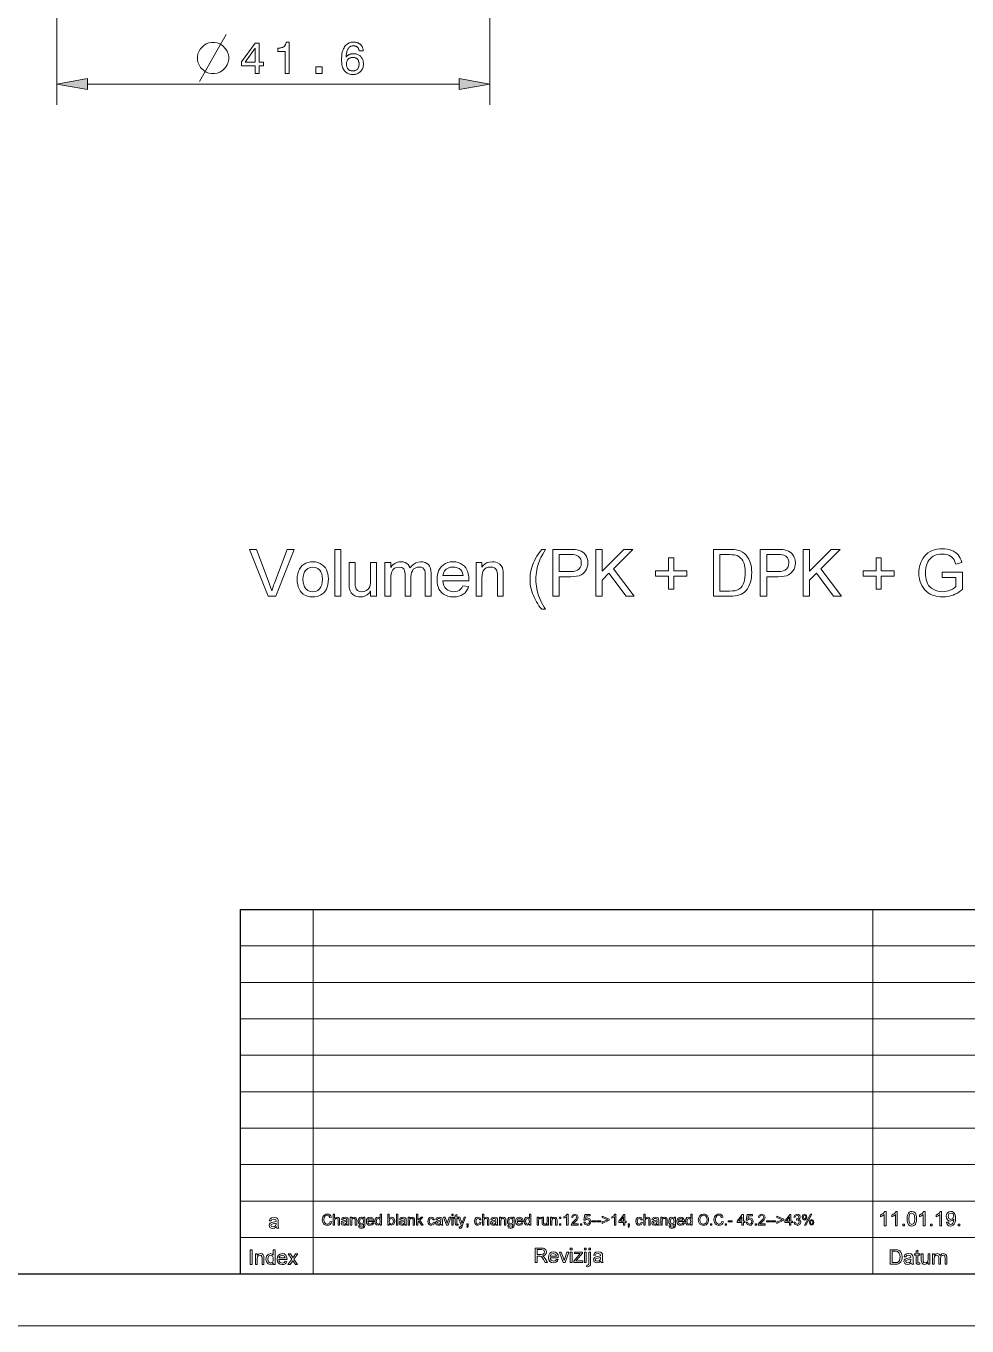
# Model space of a CAD drawing. Extents: x 0 to 297, y 0 to 547.
# Drawn here: x 121.8 to 212.3, y 0 to 124.9 of the extents above; entities that cross this region are included whole.
import ezdxf

# ---------------------------------------------------------------- set-up
doc = ezdxf.new("R2010")
doc.units = 0

msp = doc.modelspace()

# ---------------------------------------------------------------- linework, layer by layer
at = {"color": 7, "lineweight": 13}
for p, q in [((124.8, 149.66), (124.8, 117.29)), ((166.4, 149.66), (166.4, 117.29)), ((127.75, 119.29), (163.45, 119.29)), ((149.42, 40), (149.42, 5)), ((203.21, 40), (203.21, 5)), ((142.42, 36.5), (292, 36.5)), ((292, 33), (142.42, 33)), ((142.42, 29.5), (260.61, 29.5)), ((142.42, 26), (260.61, 26)), ((142.42, 22.5), (260.61, 22.5)), ((142.42, 19), (292, 19)), ((224.21, 15.5), (142.42, 15.5)), ((142.42, 12), (292, 12)), ((142.42, 8.5), (292, 8.5)), ((0, 0), (297, 0))]:
    msp.add_line(p, q, dxfattribs=at)
at = {"color": 7, "lineweight": 30}
for p, q in [((142.42, 40), (292, 40)), ((142.42, 40), (142.42, 5)), ((20, 5), (292, 5))]:
    msp.add_line(p, q, dxfattribs=at)
at = {"color": 7, "lineweight": 13}
msp.add_lwpolyline([(138.51, 119.54), (140.21, 122.54), (141.06, 124.04)], dxfattribs=at)
for points in [[(139.96, 123.29), (139.66, 123.29), (139.41, 123.24), (139.16, 123.14), (138.91, 122.99), (138.61, 122.69), (138.46, 122.44), (138.36, 122.19), (138.31, 121.94), (138.31, 121.64), (138.36, 121.39), (138.46, 121.14), (138.61, 120.89), (138.91, 120.59), (139.16, 120.44), (139.41, 120.34), (139.66, 120.29), (139.96, 120.29), (140.21, 120.34), (140.46, 120.44), (140.71, 120.59), (141.01, 120.89), (141.16, 121.14), (141.26, 121.39), (141.31, 121.64), (141.31, 121.94), (141.26, 122.19), (141.16, 122.44), (141.01, 122.69), (140.71, 122.99), (140.46, 123.14), (140.21, 123.24)], [(143.84, 120.29), (143.84, 121.04), (142.53, 121.04), (142.53, 121.42), (143.84, 123.23), (144.23, 123.23), (144.23, 121.38), (144.66, 121.38), (144.66, 121.04), (144.23, 121.04), (144.23, 120.29)], [(142.89, 121.38), (143.84, 121.38), (143.84, 122.73)], [(146.73, 120.29), (146.73, 122.43), (146.03, 122.43), (146.03, 122.73), (146.1, 122.74), (146.17, 122.74), (146.24, 122.75), (146.3, 122.76), (146.36, 122.77), (146.42, 122.79), (146.47, 122.81), (146.52, 122.83), (146.56, 122.85), (146.6, 122.88), (146.64, 122.91), (146.67, 122.94), (146.7, 122.97), (146.73, 123.01), (146.75, 123.05), (146.77, 123.1), (146.79, 123.15), (146.81, 123.2), (146.82, 123.26), (146.83, 123.31), (147.12, 123.31), (147.12, 120.29)], [(154.24, 122.48), (153.84, 122.48), (153.84, 122.53), (153.83, 122.57), (153.82, 122.61), (153.8, 122.65), (153.79, 122.69), (153.77, 122.72), (153.75, 122.76), (153.73, 122.79), (153.71, 122.81), (153.68, 122.84), (153.65, 122.86), (153.62, 122.88), (153.59, 122.9), (153.55, 122.92), (153.51, 122.93), (153.47, 122.94), (153.43, 122.95), (153.39, 122.96), (153.34, 122.96), (153.3, 122.96), (153.23, 122.96), (153.17, 122.95), (153.11, 122.94), (153.06, 122.92), (153.01, 122.9), (152.96, 122.87), (152.91, 122.83), (152.87, 122.79), (152.83, 122.75), (152.79, 122.69), (152.76, 122.64), (152.73, 122.57), (152.7, 122.51), (152.68, 122.43), (152.65, 122.35), (152.64, 122.27), (152.62, 122.18), (152.61, 122.08), (152.6, 121.98), (152.59, 121.88), (152.61, 121.91), (152.64, 121.94), (152.67, 121.97), (152.7, 121.99), (152.73, 122.02), (152.76, 122.04), (152.79, 122.06), (152.83, 122.09), (152.86, 122.1), (152.9, 122.12), (152.93, 122.14), (152.97, 122.15), (153.01, 122.17), (153.05, 122.18), (153.09, 122.19), (153.13, 122.19), (153.17, 122.2), (153.22, 122.2), (153.26, 122.21), (153.31, 122.21), (153.39, 122.2), (153.47, 122.2), (153.55, 122.18), (153.62, 122.16), (153.69, 122.14), (153.76, 122.11), (153.82, 122.07), (153.88, 122.03), (153.94, 121.99), (154, 121.93), (154.05, 121.88), (154.09, 121.82), (154.13, 121.75), (154.17, 121.69), (154.2, 121.62), (154.22, 121.54), (154.24, 121.47), (154.25, 121.39), (154.26, 121.3), (154.26, 121.21), (154.26, 121.13), (154.25, 121.04), (154.24, 120.96), (154.22, 120.88), (154.19, 120.81), (154.16, 120.74), (154.12, 120.67), (154.08, 120.61), (154.03, 120.55), (153.98, 120.49), (153.92, 120.43), (153.86, 120.39), (153.8, 120.35), (153.73, 120.31), (153.66, 120.28), (153.58, 120.25), (153.5, 120.23), (153.42, 120.22), (153.33, 120.21), (153.24, 120.21), (153.14, 120.21), (153.04, 120.22), (152.95, 120.24), (152.86, 120.27), (152.78, 120.3), (152.7, 120.34), (152.63, 120.39), (152.56, 120.44), (152.5, 120.5), (152.44, 120.57), (152.38, 120.65), (152.34, 120.73), (152.29, 120.82), (152.26, 120.92), (152.23, 121.02), (152.2, 121.13), (152.18, 121.24), (152.17, 121.36), (152.16, 121.49), (152.16, 121.62), (152.16, 121.78), (152.17, 121.93), (152.18, 122.08), (152.2, 122.21), (152.23, 122.34), (152.26, 122.46), (152.3, 122.57), (152.35, 122.68), (152.4, 122.78), (152.45, 122.87), (152.52, 122.96), (152.58, 123.03), (152.66, 123.1), (152.73, 123.15), (152.81, 123.2), (152.9, 123.24), (152.99, 123.27), (153.09, 123.3), (153.19, 123.31), (153.29, 123.31), (153.37, 123.31), (153.45, 123.3), (153.53, 123.29), (153.6, 123.28), (153.67, 123.26), (153.74, 123.24), (153.8, 123.21), (153.86, 123.17), (153.92, 123.14), (153.97, 123.1), (154.01, 123.05), (154.06, 123), (154.09, 122.95), (154.13, 122.89), (154.16, 122.83), (154.18, 122.77), (154.2, 122.7), (154.22, 122.63), (154.23, 122.56)], [(153.85, 121.21), (153.84, 121.27), (153.84, 121.32), (153.83, 121.37), (153.82, 121.43), (153.8, 121.47), (153.79, 121.52), (153.77, 121.56), (153.74, 121.6), (153.71, 121.64), (153.68, 121.68), (153.65, 121.71), (153.61, 121.74), (153.58, 121.77), (153.54, 121.79), (153.5, 121.81), (153.45, 121.82), (153.41, 121.84), (153.36, 121.85), (153.31, 121.85), (153.26, 121.85), (153.2, 121.85), (153.14, 121.85), (153.09, 121.84), (153.04, 121.83), (152.99, 121.81), (152.95, 121.79), (152.91, 121.77), (152.87, 121.74), (152.83, 121.71), (152.79, 121.68), (152.76, 121.64), (152.73, 121.61), (152.71, 121.56), (152.69, 121.52), (152.67, 121.47), (152.65, 121.43), (152.64, 121.37), (152.63, 121.32), (152.63, 121.26), (152.63, 121.21), (152.63, 121.15), (152.63, 121.09), (152.64, 121.04), (152.65, 120.98), (152.67, 120.94), (152.69, 120.89), (152.71, 120.84), (152.73, 120.8), (152.76, 120.76), (152.79, 120.73), (152.83, 120.69), (152.86, 120.66), (152.9, 120.64), (152.94, 120.61), (152.99, 120.59), (153.03, 120.58), (153.08, 120.57), (153.13, 120.56), (153.18, 120.55), (153.24, 120.55), (153.29, 120.55), (153.34, 120.56), (153.39, 120.57), (153.44, 120.58), (153.48, 120.6), (153.53, 120.62), (153.57, 120.64), (153.61, 120.67), (153.64, 120.7), (153.68, 120.73), (153.71, 120.77), (153.74, 120.81), (153.76, 120.85), (153.78, 120.9), (153.8, 120.94), (153.82, 120.99), (153.83, 121.04), (153.84, 121.1), (153.84, 121.15)], [(149.7, 120.29), (149.7, 120.94), (150.3, 120.94), (150.3, 120.29)], [(127.75, 119.82), (124.8, 119.29), (127.75, 118.77)], [(163.45, 118.77), (166.4, 119.29), (163.45, 119.82)], [(145.12, 70.09), (143.32, 74.59), (143.99, 74.59), (145.21, 71.35), (145.28, 71.16), (145.34, 70.97), (145.4, 70.8), (145.46, 70.62), (145.51, 70.8), (145.57, 70.99), (145.63, 71.17), (145.7, 71.35), (146.92, 74.59), (147.59, 74.59), (145.85, 70.09)], [(151.52, 70.09), (151.52, 74.59), (152.08, 74.59), (152.08, 70.09)], [(171.39, 68.84), (171.26, 69.01), (171.13, 69.18), (171.01, 69.36), (170.9, 69.55), (170.79, 69.74), (170.69, 69.95), (170.59, 70.16), (170.51, 70.37), (170.43, 70.59), (170.37, 70.81), (170.33, 71.04), (170.29, 71.26), (170.27, 71.49), (170.27, 71.72), (170.27, 71.95), (170.29, 72.19), (170.33, 72.42), (170.37, 72.64), (170.44, 72.86), (170.51, 73.08), (170.6, 73.3), (170.7, 73.51), (170.81, 73.73), (170.94, 73.95), (171.08, 74.16), (171.23, 74.38), (171.39, 74.59), (171.77, 74.59), (171.62, 74.36), (171.5, 74.15), (171.4, 73.97), (171.32, 73.82), (171.26, 73.7), (171.17, 73.49), (171.09, 73.28), (171.02, 73.06), (170.96, 72.84), (170.91, 72.62), (170.88, 72.39), (170.85, 72.17), (170.83, 71.94), (170.83, 71.72), (170.83, 71.49), (170.85, 71.27), (170.88, 71.05), (170.92, 70.83), (170.97, 70.61), (171.03, 70.39), (171.1, 70.17), (171.18, 69.95), (171.28, 69.72), (171.38, 69.5), (171.5, 69.28), (171.63, 69.06), (171.77, 68.84)], [(172.45, 70.09), (172.45, 74.59), (174.12, 74.59), (174.39, 74.59), (174.62, 74.57), (174.79, 74.55), (175, 74.5), (175.18, 74.43), (175.34, 74.34), (175.48, 74.23), (175.59, 74.08), (175.69, 73.91), (175.77, 73.73), (175.81, 73.52), (175.83, 73.31), (175.81, 73.09), (175.77, 72.89), (175.7, 72.7), (175.6, 72.52), (175.47, 72.36), (175.34, 72.24), (175.17, 72.14), (174.98, 72.06), (174.75, 72.01), (174.49, 71.98), (174.2, 71.97), (173.08, 71.97), (173.08, 70.09)], [(173.08, 72.47), (174.19, 72.47), (174.44, 72.48), (174.66, 72.52), (174.84, 72.59), (174.97, 72.68), (175.1, 72.85), (175.18, 73.05), (175.2, 73.29), (175.19, 73.47), (175.14, 73.64), (175.07, 73.78), (174.91, 73.95), (174.71, 74.05), (174.59, 74.07), (174.41, 74.09), (174.18, 74.09), (173.08, 74.09)], [(176.58, 70.09), (176.58, 74.59), (177.2, 74.59), (177.2, 72.51), (179.29, 74.59), (180.14, 74.59), (178.29, 72.74), (180.27, 70.09), (179.5, 70.09), (177.85, 72.3), (177.2, 71.65), (177.2, 70.09)], [(183.58, 70.78), (183.58, 72.03), (182.33, 72.03), (182.33, 72.53), (183.58, 72.53), (183.58, 73.78), (184.08, 73.78), (184.08, 72.53), (185.33, 72.53), (185.33, 72.03), (184.08, 72.03), (184.08, 70.78)], [(187.89, 70.09), (187.89, 74.59), (189.43, 74.59), (189.67, 74.59), (189.89, 74.57), (190.07, 74.55), (190.22, 74.53), (190.46, 74.45), (190.68, 74.34), (190.87, 74.2), (191.04, 74.04), (191.18, 73.86), (191.3, 73.66), (191.4, 73.43), (191.47, 73.24), (191.52, 73.04), (191.55, 72.83), (191.57, 72.6), (191.58, 72.37), (191.57, 72.12), (191.55, 71.88), (191.51, 71.66), (191.46, 71.46), (191.37, 71.21), (191.27, 70.99), (191.16, 70.8), (191.03, 70.64), (190.89, 70.5), (190.75, 70.39), (190.59, 70.3), (190.41, 70.23), (190.22, 70.17), (190, 70.12), (189.76, 70.1), (189.5, 70.09)], [(188.52, 70.59), (189.45, 70.59), (189.72, 70.6), (189.94, 70.63), (190.13, 70.68), (190.35, 70.78), (190.52, 70.91), (190.65, 71.07), (190.75, 71.27), (190.84, 71.49), (190.89, 71.68), (190.92, 71.89), (190.95, 72.13), (190.95, 72.37), (190.94, 72.65), (190.92, 72.9), (190.87, 73.12), (190.81, 73.31), (190.73, 73.48), (190.61, 73.66), (190.48, 73.8), (190.34, 73.92), (190.18, 74), (190.05, 74.04), (189.88, 74.07), (189.67, 74.08), (189.43, 74.09), (188.52, 74.09)], [(192.39, 70.09), (192.39, 74.59), (194.06, 74.59), (194.33, 74.59), (194.55, 74.57), (194.73, 74.55), (194.94, 74.5), (195.12, 74.43), (195.28, 74.34), (195.41, 74.23), (195.53, 74.08), (195.63, 73.91), (195.71, 73.73), (195.75, 73.52), (195.77, 73.31), (195.75, 73.09), (195.71, 72.89), (195.64, 72.7), (195.54, 72.52), (195.41, 72.36), (195.28, 72.24), (195.11, 72.14), (194.92, 72.06), (194.69, 72.01), (194.43, 71.98), (194.13, 71.97), (193.02, 71.97), (193.02, 70.09)], [(193.02, 72.47), (194.13, 72.47), (194.38, 72.48), (194.6, 72.52), (194.77, 72.59), (194.91, 72.68), (195.04, 72.85), (195.11, 73.05), (195.14, 73.29), (195.13, 73.47), (195.08, 73.64), (195, 73.78), (194.85, 73.95), (194.65, 74.05), (194.52, 74.07), (194.35, 74.09), (194.12, 74.09), (193.02, 74.09)], [(196.52, 70.09), (196.52, 74.59), (197.14, 74.59), (197.14, 72.51), (199.22, 74.59), (200.08, 74.59), (198.22, 72.74), (200.2, 70.09), (199.44, 70.09), (197.79, 72.3), (197.14, 71.65), (197.14, 70.09)], [(203.52, 70.78), (203.52, 72.03), (202.27, 72.03), (202.27, 72.53), (203.52, 72.53), (203.52, 73.78), (204.02, 73.78), (204.02, 72.53), (205.27, 72.53), (205.27, 72.03), (204.02, 72.03), (204.02, 70.78)], [(209.89, 71.9), (209.89, 72.4), (211.83, 72.4), (211.83, 70.73), (211.65, 70.6), (211.47, 70.48), (211.29, 70.37), (211.1, 70.28), (210.92, 70.2), (210.68, 70.13), (210.44, 70.07), (210.2, 70.04), (209.95, 70.03), (209.69, 70.04), (209.44, 70.07), (209.2, 70.13), (208.96, 70.21), (208.74, 70.31), (208.53, 70.43), (208.35, 70.58), (208.18, 70.74), (208.04, 70.92), (207.92, 71.13), (207.82, 71.34), (207.74, 71.57), (207.69, 71.81), (207.65, 72.06), (207.64, 72.32), (207.65, 72.53), (207.67, 72.75), (207.71, 72.95), (207.76, 73.15), (207.83, 73.35), (207.92, 73.54), (208.04, 73.75), (208.18, 73.94), (208.33, 74.11), (208.51, 74.26), (208.71, 74.38), (208.92, 74.48), (209.15, 74.55), (209.39, 74.61), (209.64, 74.64), (209.91, 74.65), (210.14, 74.64), (210.37, 74.61), (210.59, 74.57), (210.79, 74.5), (210.98, 74.41), (211.15, 74.31), (211.29, 74.19), (211.41, 74.06), (211.52, 73.91), (211.61, 73.74), (211.69, 73.55), (211.76, 73.34), (211.18, 73.19), (211.11, 73.4), (211.03, 73.58), (210.93, 73.73), (210.82, 73.85), (210.68, 73.95), (210.51, 74.04), (210.32, 74.1), (210.11, 74.14), (209.89, 74.15), (209.64, 74.14), (209.4, 74.1), (209.19, 74.03), (209.01, 73.94), (208.85, 73.83), (208.72, 73.7), (208.61, 73.56), (208.51, 73.41), (208.44, 73.25), (208.36, 73.04), (208.31, 72.82), (208.28, 72.58), (208.27, 72.34), (208.27, 72.11), (208.3, 71.89), (208.34, 71.69), (208.4, 71.5), (208.47, 71.33), (208.58, 71.14), (208.72, 70.98), (208.88, 70.84), (209.07, 70.73), (209.27, 70.64), (209.47, 70.58), (209.68, 70.54), (209.9, 70.53), (210.09, 70.54), (210.28, 70.57), (210.47, 70.62), (210.65, 70.69), (210.87, 70.79), (211.06, 70.9), (211.2, 71.02), (211.2, 71.9)], [(147.89, 71.72), (147.9, 72), (147.95, 72.26), (148.01, 72.5), (148.11, 72.7), (148.23, 72.89), (148.38, 73.04), (148.56, 73.17), (148.74, 73.27), (148.95, 73.35), (149.16, 73.39), (149.39, 73.4), (149.65, 73.39), (149.88, 73.33), (150.1, 73.25), (150.29, 73.12), (150.47, 72.97), (150.6, 72.81), (150.7, 72.64), (150.79, 72.45), (150.84, 72.24), (150.88, 72.01), (150.89, 71.76), (150.88, 71.47), (150.84, 71.2), (150.79, 70.98), (150.71, 70.78), (150.6, 70.61), (150.48, 70.46), (150.33, 70.33), (150.17, 70.23), (149.98, 70.14), (149.8, 70.08), (149.6, 70.04), (149.39, 70.03), (149.13, 70.05), (148.9, 70.1), (148.68, 70.18), (148.48, 70.31), (148.31, 70.46), (148.18, 70.62), (148.07, 70.8), (147.99, 70.99), (147.94, 71.21), (147.9, 71.45)], [(148.45, 71.72), (148.47, 71.44), (148.52, 71.2), (148.6, 70.99), (148.72, 70.82), (148.91, 70.66), (149.14, 70.56), (149.39, 70.53), (149.65, 70.56), (149.87, 70.66), (150.06, 70.83), (150.18, 70.99), (150.26, 71.2), (150.31, 71.45), (150.33, 71.73), (150.31, 72), (150.26, 72.24), (150.18, 72.44), (150.06, 72.61), (149.87, 72.77), (149.64, 72.87), (149.39, 72.9), (149.14, 72.87), (148.91, 72.77), (148.72, 72.61), (148.6, 72.44), (148.52, 72.24), (148.47, 72)], [(154.95, 70.09), (154.95, 70.6), (154.8, 70.4), (154.62, 70.24), (154.42, 70.12), (154.2, 70.05), (153.96, 70.03), (153.78, 70.04), (153.61, 70.08), (153.44, 70.14), (153.23, 70.26), (153.09, 70.41), (152.99, 70.6), (152.92, 70.82), (152.9, 70.95), (152.89, 71.12), (152.89, 71.33), (152.89, 73.34), (153.45, 73.34), (153.45, 71.56), (153.46, 71.31), (153.47, 71.12), (153.49, 70.99), (153.57, 70.8), (153.7, 70.65), (153.89, 70.56), (154.11, 70.53), (154.34, 70.56), (154.56, 70.65), (154.75, 70.8), (154.86, 71), (154.91, 71.16), (154.94, 71.37), (154.95, 71.62), (154.95, 73.34), (155.52, 73.34), (155.52, 70.09)], [(156.33, 70.09), (156.33, 73.34), (156.89, 73.34), (156.89, 72.85), (157, 73.01), (157.13, 73.14), (157.29, 73.25), (157.46, 73.34), (157.65, 73.39), (157.85, 73.4), (158.07, 73.39), (158.26, 73.33), (158.42, 73.25), (158.56, 73.13), (158.66, 72.98), (158.74, 72.81), (158.91, 73.03), (159.09, 73.19), (159.29, 73.31), (159.51, 73.38), (159.75, 73.4), (159.98, 73.39), (160.18, 73.34), (160.36, 73.25), (160.5, 73.14), (160.62, 72.98), (160.7, 72.8), (160.75, 72.57), (160.77, 72.31), (160.77, 70.09), (160.2, 70.09), (160.2, 72.11), (160.19, 72.39), (160.15, 72.58), (160.07, 72.71), (159.96, 72.82), (159.8, 72.88), (159.62, 72.9), (159.41, 72.88), (159.22, 72.8), (159.05, 72.68), (158.96, 72.55), (158.88, 72.39), (158.84, 72.19), (158.83, 71.96), (158.83, 70.09), (158.27, 70.09), (158.27, 72.18), (158.25, 72.4), (158.21, 72.58), (158.13, 72.72), (157.95, 72.86), (157.69, 72.9), (157.47, 72.87), (157.26, 72.78), (157.09, 72.63), (156.98, 72.43), (156.93, 72.25), (156.9, 72.03), (156.89, 71.76), (156.89, 70.09)], [(163.82, 71.09), (164.37, 71.03), (164.29, 70.8), (164.18, 70.61), (164.03, 70.43), (163.86, 70.29), (163.66, 70.18), (163.44, 70.09), (163.19, 70.04), (162.91, 70.03), (162.63, 70.05), (162.38, 70.1), (162.15, 70.19), (161.94, 70.31), (161.76, 70.46), (161.62, 70.62), (161.52, 70.79), (161.43, 70.99), (161.38, 71.2), (161.34, 71.44), (161.33, 71.69), (161.34, 71.95), (161.38, 72.19), (161.44, 72.41), (161.52, 72.61), (161.63, 72.79), (161.76, 72.95), (161.94, 73.12), (162.15, 73.24), (162.37, 73.33), (162.61, 73.39), (162.88, 73.4), (163.14, 73.39), (163.37, 73.33), (163.59, 73.25), (163.79, 73.12), (163.97, 72.97), (164.1, 72.81), (164.2, 72.63), (164.28, 72.44), (164.34, 72.22), (164.38, 71.99), (164.39, 71.74), (164.39, 71.59), (161.89, 71.59), (161.92, 71.35), (161.99, 71.14), (162.08, 70.95), (162.21, 70.8), (162.36, 70.68), (162.53, 70.6), (162.72, 70.55), (162.92, 70.53), (163.12, 70.54), (163.3, 70.59), (163.46, 70.66), (163.6, 70.77), (163.72, 70.91)], [(161.89, 72.09), (163.83, 72.09), (163.79, 72.31), (163.71, 72.49), (163.61, 72.63), (163.45, 72.75), (163.28, 72.83), (163.09, 72.89), (162.88, 72.9), (162.62, 72.88), (162.39, 72.8), (162.2, 72.68), (162.04, 72.52), (161.94, 72.32)], [(165.08, 70.09), (165.08, 73.34), (165.64, 73.34), (165.64, 72.88), (165.79, 73.07), (165.97, 73.21), (166.16, 73.32), (166.39, 73.38), (166.63, 73.4), (166.82, 73.39), (166.99, 73.36), (167.15, 73.3), (167.36, 73.18), (167.51, 73.02), (167.61, 72.84), (167.67, 72.62), (167.69, 72.49), (167.7, 72.31), (167.7, 72.08), (167.7, 70.09), (167.14, 70.09), (167.14, 72.04), (167.13, 72.25), (167.11, 72.41), (167.08, 72.54), (166.99, 72.69), (166.86, 72.81), (166.68, 72.88), (166.48, 72.9), (166.26, 72.88), (166.07, 72.81), (165.89, 72.68), (165.78, 72.55), (165.7, 72.36), (165.66, 72.13), (165.64, 71.84), (165.64, 70.09)], [(145.89, 9.53), (145.71, 9.41), (145.53, 9.37), (145.39, 9.39), (145.28, 9.45), (145.19, 9.66), (145.23, 9.8), (145.31, 9.89), (145.43, 9.95), (145.58, 9.98), (145.75, 10), (145.87, 10.03), (145.87, 10.08), (145.83, 10.21), (145.64, 10.27), (145.47, 10.23), (145.39, 10.09), (145.21, 10.11), (145.29, 10.29), (145.44, 10.39), (145.67, 10.42), (145.89, 10.39), (146.01, 10.32), (146.06, 10.2), (146.07, 10.04), (146.07, 9.83), (146.07, 9.64), (146.08, 9.53), (146.13, 9.39), (145.95, 9.39)], [(151.07, 10.05), (151.22, 10.02), (151.16, 9.87), (151.06, 9.76), (150.94, 9.69), (150.79, 9.67), (150.64, 9.69), (150.52, 9.74), (150.43, 9.82), (150.37, 9.94), (150.33, 10.07), (150.31, 10.22), (150.33, 10.37), (150.37, 10.5), (150.45, 10.61), (150.54, 10.69), (150.66, 10.73), (150.79, 10.75), (150.93, 10.73), (151.04, 10.67), (151.13, 10.57), (151.19, 10.45), (151.04, 10.41), (150.94, 10.58), (150.78, 10.63), (150.59, 10.57), (150.49, 10.42), (150.46, 10.22), (150.49, 9.98), (150.61, 9.83), (150.78, 9.79), (150.97, 9.85)], [(151.36, 9.68), (151.36, 10.73), (151.49, 10.73), (151.49, 10.35), (151.72, 10.46), (151.86, 10.42), (151.95, 10.33), (151.97, 10.16), (151.97, 9.68), (151.84, 9.68), (151.84, 10.16), (151.8, 10.3), (151.69, 10.34), (151.58, 10.31), (151.51, 10.23), (151.49, 10.09), (151.49, 9.68)], [(152.66, 9.79), (152.52, 9.7), (152.38, 9.67), (152.2, 9.73), (152.13, 9.89), (152.16, 9.99), (152.22, 10.06), (152.31, 10.1), (152.42, 10.12), (152.64, 10.16), (152.65, 10.2), (152.61, 10.3), (152.47, 10.34), (152.34, 10.31), (152.28, 10.21), (152.15, 10.22), (152.21, 10.35), (152.32, 10.43), (152.49, 10.46), (152.65, 10.43), (152.74, 10.38), (152.78, 10.29), (152.79, 10.17), (152.79, 10.01), (152.8, 9.79), (152.83, 9.68), (152.7, 9.68)], [(152.65, 10.05), (152.44, 10.01), (152.33, 9.98), (152.28, 9.95), (152.27, 9.89), (152.3, 9.82), (152.41, 9.79), (152.54, 9.82), (152.62, 9.9), (152.64, 10.01)], [(153, 9.68), (153, 10.44), (153.13, 10.44), (153.13, 10.33), (153.22, 10.43), (153.36, 10.46), (153.48, 10.43), (153.56, 10.37), (153.6, 10.27), (153.61, 10.15), (153.61, 9.68), (153.48, 9.68), (153.48, 10.14), (153.46, 10.26), (153.41, 10.32), (153.32, 10.34), (153.18, 10.29), (153.13, 10.09), (153.13, 9.68)], [(153.77, 9.63), (153.9, 9.61), (153.94, 9.53), (154.07, 9.49), (154.2, 9.53), (154.27, 9.63), (154.28, 9.79), (154.07, 9.68), (153.94, 9.71), (153.84, 9.8), (153.77, 9.92), (153.75, 10.07), (153.79, 10.27), (153.9, 10.41), (154.07, 10.46), (154.28, 10.34), (154.28, 10.44), (154.41, 10.44), (154.41, 9.79), (154.4, 9.64), (154.37, 9.54), (154.26, 9.42), (154.07, 9.38), (153.85, 9.44)], [(153.88, 10.07), (153.94, 9.87), (154.08, 9.8), (154.22, 9.87), (154.28, 10.07), (154.22, 10.27), (154.08, 10.34), (153.94, 10.27)], [(155.12, 9.92), (155.25, 9.9), (155.13, 9.73), (154.91, 9.67), (154.76, 9.69), (154.64, 9.77), (154.57, 9.89), (154.54, 10.06), (154.57, 10.23), (154.64, 10.35), (154.76, 10.43), (154.9, 10.46), (155.04, 10.43), (155.16, 10.35), (155.23, 10.23), (155.26, 10.07), (155.25, 10.03), (154.67, 10.03), (154.75, 9.85), (154.91, 9.79), (155.04, 9.82)], [(154.67, 10.15), (155.12, 10.15), (155.07, 10.28), (154.9, 10.34), (154.74, 10.29)], [(155.88, 9.68), (155.88, 9.79), (155.68, 9.67), (155.51, 9.72), (155.4, 9.86), (155.36, 10.06), (155.4, 10.27), (155.51, 10.41), (155.68, 10.46), (155.8, 10.42), (155.88, 10.34), (155.88, 10.73), (156.01, 10.73), (156.01, 9.68)], [(155.49, 10.06), (155.55, 9.85), (155.69, 9.79), (155.83, 9.85), (155.88, 10.05), (155.82, 10.27), (155.68, 10.34), (155.54, 10.27)], [(156.74, 9.68), (156.61, 9.68), (156.61, 10.73), (156.74, 10.73), (156.74, 10.34), (156.95, 10.46), (157.08, 10.43), (157.18, 10.35), (157.25, 10.23), (157.27, 10.07), (157.24, 9.9), (157.17, 9.77), (156.95, 9.67), (156.74, 9.79)], [(156.74, 10.07), (156.78, 9.88), (156.94, 9.79), (157.08, 9.86), (157.14, 10.06), (157.08, 10.27), (156.94, 10.34), (156.8, 10.27)], [(157.43, 9.68), (157.43, 10.73), (157.56, 10.73), (157.56, 9.68)], [(158.23, 9.79), (158.09, 9.7), (157.96, 9.67), (157.77, 9.73), (157.71, 9.89), (157.73, 9.99), (157.79, 10.06), (157.88, 10.1), (157.99, 10.12), (158.22, 10.16), (158.22, 10.2), (158.18, 10.3), (158.04, 10.34), (157.91, 10.31), (157.85, 10.21), (157.72, 10.22), (157.78, 10.35), (157.89, 10.43), (158.07, 10.46), (158.22, 10.43), (158.31, 10.38), (158.36, 10.29), (158.36, 10.17), (158.36, 10.01), (158.37, 9.79), (158.41, 9.68), (158.27, 9.68)], [(158.22, 10.05), (158.01, 10.01), (157.9, 9.98), (157.85, 9.95), (157.84, 9.89), (157.87, 9.82), (157.98, 9.79), (158.11, 9.82), (158.2, 9.9), (158.22, 10.01)], [(158.57, 9.68), (158.57, 10.44), (158.7, 10.44), (158.7, 10.33), (158.8, 10.43), (158.93, 10.46), (159.05, 10.43), (159.13, 10.37), (159.17, 10.27), (159.18, 10.15), (159.18, 9.68), (159.05, 9.68), (159.05, 10.14), (159.03, 10.26), (158.98, 10.32), (158.89, 10.34), (158.76, 10.29), (158.7, 10.09), (158.7, 9.68)], [(159.37, 9.68), (159.37, 10.73), (159.5, 10.73), (159.5, 10.15), (159.8, 10.44), (159.98, 10.44), (159.69, 10.16), (160, 9.68), (159.84, 9.68), (159.59, 10.07), (159.5, 9.98), (159.5, 9.68)], [(160.99, 9.96), (161.12, 9.95), (161.01, 9.74), (160.8, 9.67), (160.66, 9.69), (160.56, 9.77), (160.49, 9.89), (160.46, 10.06), (160.5, 10.27), (160.62, 10.41), (160.8, 10.46), (161, 10.39), (161.1, 10.21), (160.97, 10.19), (160.91, 10.3), (160.8, 10.34), (160.65, 10.27), (160.59, 10.06), (160.65, 9.85), (160.8, 9.79), (160.92, 9.83)], [(161.72, 9.79), (161.58, 9.7), (161.44, 9.67), (161.26, 9.73), (161.19, 9.89), (161.22, 9.99), (161.28, 10.06), (161.37, 10.1), (161.48, 10.12), (161.7, 10.16), (161.7, 10.2), (161.67, 10.3), (161.53, 10.34), (161.4, 10.31), (161.34, 10.21), (161.21, 10.22), (161.26, 10.35), (161.38, 10.43), (161.55, 10.46), (161.71, 10.43), (161.8, 10.38), (161.84, 10.29), (161.85, 10.17), (161.85, 10.01), (161.86, 9.79), (161.89, 9.68), (161.76, 9.68)], [(161.7, 10.05), (161.5, 10.01), (161.39, 9.98), (161.34, 9.95), (161.32, 9.89), (161.36, 9.82), (161.47, 9.79), (161.6, 9.82), (161.68, 9.9), (161.7, 10.01)], [(162.24, 9.68), (161.96, 10.44), (162.1, 10.44), (162.26, 9.99), (162.31, 9.83), (162.35, 9.98), (162.51, 10.44), (162.65, 10.44), (162.39, 9.68)], [(162.75, 10.6), (162.75, 10.73), (162.88, 10.73), (162.88, 10.6)], [(162.75, 9.68), (162.75, 10.44), (162.88, 10.44), (162.88, 9.68)], [(163.35, 9.79), (163.36, 9.68), (163.27, 9.67), (163.16, 9.69), (163.1, 9.75), (163.09, 9.9), (163.09, 10.33), (162.98, 10.33), (162.98, 10.44), (163.09, 10.44), (163.09, 10.63), (163.22, 10.71), (163.22, 10.44), (163.35, 10.44), (163.35, 10.33), (163.22, 10.33), (163.22, 9.89), (163.22, 9.82), (163.25, 9.79), (163.29, 9.79)], [(163.47, 9.39), (163.45, 9.51), (163.52, 9.49), (163.57, 9.51), (163.61, 9.55), (163.65, 9.65), (163.66, 9.68), (163.38, 10.44), (163.52, 10.44), (163.67, 10.02), (163.72, 9.85), (163.77, 10.01), (163.93, 10.44), (164.07, 10.44), (163.79, 9.67), (163.72, 9.5), (163.65, 9.41), (163.55, 9.38)], [(165.46, 9.96), (165.59, 9.95), (165.48, 9.74), (165.27, 9.67), (165.13, 9.69), (165.03, 9.77), (164.96, 9.89), (164.93, 10.06), (164.97, 10.27), (165.09, 10.41), (165.27, 10.46), (165.47, 10.39), (165.57, 10.21), (165.44, 10.19), (165.38, 10.3), (165.27, 10.34), (165.12, 10.27), (165.06, 10.06), (165.12, 9.85), (165.27, 9.79), (165.39, 9.83)], [(165.7, 9.68), (165.7, 10.73), (165.84, 10.73), (165.84, 10.35), (166.06, 10.46), (166.2, 10.42), (166.29, 10.33), (166.32, 10.16), (166.32, 9.68), (166.19, 9.68), (166.19, 10.16), (166.15, 10.3), (166.03, 10.34), (165.93, 10.31), (165.86, 10.23), (165.84, 10.09), (165.84, 9.68)], [(167, 9.79), (166.86, 9.7), (166.73, 9.67), (166.54, 9.73), (166.48, 9.89), (166.5, 9.99), (166.57, 10.06), (166.66, 10.1), (166.77, 10.12), (166.99, 10.16), (166.99, 10.2), (166.95, 10.3), (166.81, 10.34), (166.68, 10.31), (166.62, 10.21), (166.49, 10.22), (166.55, 10.35), (166.66, 10.43), (166.84, 10.46), (167, 10.43), (167.09, 10.38), (167.13, 10.29), (167.13, 10.17), (167.13, 10.01), (167.14, 9.79), (167.18, 9.68), (167.05, 9.68)], [(166.99, 10.05), (166.78, 10.01), (166.68, 9.98), (166.63, 9.95), (166.61, 9.89), (166.65, 9.82), (166.76, 9.79), (166.89, 9.82), (166.97, 9.9), (166.99, 10.01)], [(167.34, 9.68), (167.34, 10.44), (167.47, 10.44), (167.47, 10.33), (167.57, 10.43), (167.7, 10.46), (167.82, 10.43), (167.91, 10.37), (167.94, 10.27), (167.95, 10.15), (167.95, 9.68), (167.82, 9.68), (167.82, 10.14), (167.8, 10.26), (167.75, 10.32), (167.67, 10.34), (167.53, 10.29), (167.47, 10.09), (167.47, 9.68)], [(168.11, 9.63), (168.24, 9.61), (168.28, 9.53), (168.41, 9.49), (168.55, 9.53), (168.61, 9.63), (168.62, 9.79), (168.42, 9.68), (168.28, 9.71), (168.18, 9.8), (168.12, 9.92), (168.1, 10.07), (168.13, 10.27), (168.24, 10.41), (168.41, 10.46), (168.62, 10.34), (168.62, 10.44), (168.75, 10.44), (168.75, 9.79), (168.74, 9.64), (168.72, 9.54), (168.6, 9.42), (168.41, 9.38), (168.19, 9.44)], [(168.23, 10.07), (168.28, 9.87), (168.42, 9.8), (168.56, 9.87), (168.62, 10.07), (168.56, 10.27), (168.42, 10.34), (168.28, 10.27)], [(169.47, 9.92), (169.59, 9.9), (169.48, 9.73), (169.25, 9.67), (169.1, 9.69), (168.98, 9.77), (168.91, 9.89), (168.88, 10.06), (168.91, 10.23), (168.98, 10.35), (169.1, 10.43), (169.25, 10.46), (169.39, 10.43), (169.5, 10.35), (169.57, 10.23), (169.6, 10.07), (169.6, 10.03), (169.02, 10.03), (169.09, 9.85), (169.26, 9.79), (169.38, 9.82)], [(169.02, 10.15), (169.47, 10.15), (169.42, 10.28), (169.25, 10.34), (169.09, 10.29)], [(170.23, 9.68), (170.23, 9.79), (170.02, 9.67), (169.86, 9.72), (169.74, 9.86), (169.7, 10.06), (169.74, 10.27), (169.85, 10.41), (170.02, 10.46), (170.14, 10.42), (170.23, 10.34), (170.23, 10.73), (170.36, 10.73), (170.36, 9.68)], [(169.83, 10.06), (169.89, 9.85), (170.03, 9.79), (170.17, 9.85), (170.23, 10.05), (170.17, 10.27), (170.03, 10.34), (169.89, 10.27)], [(170.97, 9.68), (170.97, 10.44), (171.09, 10.44), (171.09, 10.34), (171.16, 10.43), (171.24, 10.46), (171.36, 10.42), (171.32, 10.3), (171.23, 10.34), (171.16, 10.31), (171.12, 10.24), (171.1, 10.09), (171.1, 9.68)], [(171.92, 9.68), (171.92, 9.8), (171.82, 9.7), (171.69, 9.67), (171.56, 9.69), (171.48, 9.76), (171.44, 9.85), (171.44, 9.97), (171.44, 10.44), (171.57, 10.44), (171.57, 10.03), (171.57, 9.89), (171.63, 9.81), (171.72, 9.79), (171.83, 9.81), (171.9, 9.89), (171.92, 10.04), (171.92, 10.44), (172.05, 10.44), (172.05, 9.68)], [(172.25, 9.68), (172.25, 10.44), (172.38, 10.44), (172.38, 10.33), (172.48, 10.43), (172.62, 10.46), (172.74, 10.43), (172.82, 10.37), (172.86, 10.27), (172.87, 10.15), (172.87, 9.68), (172.73, 9.68), (172.73, 10.14), (172.72, 10.26), (172.67, 10.32), (172.58, 10.34), (172.44, 10.29), (172.38, 10.09), (172.38, 9.68)], [(173.1, 10.31), (173.1, 10.44), (173.23, 10.44), (173.23, 10.31)], [(173.92, 9.68), (173.78, 9.68), (173.78, 10.5), (173.66, 10.41), (173.52, 10.35), (173.52, 10.47), (173.71, 10.59), (173.83, 10.73), (173.92, 10.73)], [(174.91, 9.81), (174.91, 9.68), (174.22, 9.68), (174.24, 9.78), (174.32, 9.92), (174.48, 10.07), (174.62, 10.2), (174.7, 10.29), (174.76, 10.44), (174.71, 10.57), (174.57, 10.62), (174.42, 10.57), (174.37, 10.43), (174.24, 10.44), (174.34, 10.66), (174.57, 10.73), (174.81, 10.65), (174.89, 10.44), (174.87, 10.32), (174.79, 10.19), (174.72, 10.11), (174.6, 10.01), (174.45, 9.88), (174.39, 9.81)], [(175.43, 9.96), (175.56, 9.98), (175.63, 9.83), (175.76, 9.79), (175.91, 9.85), (175.97, 10.04), (175.92, 10.2), (175.76, 10.27), (175.65, 10.24), (175.58, 10.16), (175.45, 10.18), (175.55, 10.72), (176.04, 10.72), (176.04, 10.59), (175.66, 10.59), (175.61, 10.32), (175.79, 10.38), (176.01, 10.29), (176.08, 10.18), (176.1, 10.04), (176.08, 9.91), (176.02, 9.8), (175.91, 9.7), (175.76, 9.67), (175.53, 9.75)], [(176.2, 9.99), (176.2, 10.11), (176.6, 10.11), (176.6, 9.99)], [(176.69, 9.99), (176.69, 10.11), (177.08, 10.11), (177.08, 9.99)], [(177.88, 10.15), (177.21, 9.86), (177.21, 9.99), (177.75, 10.2), (177.21, 10.41), (177.21, 10.54), (177.88, 10.25)], [(178.51, 9.68), (178.38, 9.68), (178.38, 10.5), (178.25, 10.41), (178.12, 10.35), (178.12, 10.47), (178.31, 10.59), (178.42, 10.73), (178.51, 10.73)], [(179.25, 9.68), (179.25, 9.93), (178.79, 9.93), (178.79, 10.06), (179.28, 10.72), (179.38, 10.72), (179.38, 10.06), (179.52, 10.06), (179.52, 9.93), (179.38, 9.93), (179.38, 9.68)], [(179.25, 10.06), (179.25, 10.47), (178.95, 10.06)], [(180.96, 9.96), (181.09, 9.95), (180.98, 9.74), (180.78, 9.67), (180.64, 9.69), (180.53, 9.77), (180.46, 9.89), (180.43, 10.06), (180.47, 10.27), (180.6, 10.41), (180.78, 10.46), (180.98, 10.39), (181.08, 10.21), (180.94, 10.19), (180.88, 10.3), (180.78, 10.34), (180.62, 10.27), (180.57, 10.06), (180.62, 9.85), (180.77, 9.79), (180.9, 9.83)], [(181.21, 9.68), (181.21, 10.73), (181.34, 10.73), (181.34, 10.35), (181.56, 10.46), (181.71, 10.42), (181.79, 10.33), (181.82, 10.16), (181.82, 9.68), (181.69, 9.68), (181.69, 10.16), (181.65, 10.3), (181.53, 10.34), (181.43, 10.31), (181.36, 10.23), (181.34, 10.09), (181.34, 9.68)], [(182.5, 9.79), (182.37, 9.7), (182.23, 9.67), (182.04, 9.73), (181.98, 9.89), (182, 9.99), (182.07, 10.06), (182.16, 10.1), (182.27, 10.12), (182.49, 10.16), (182.49, 10.2), (182.46, 10.3), (182.32, 10.34), (182.19, 10.31), (182.13, 10.21), (181.99, 10.22), (182.05, 10.35), (182.17, 10.43), (182.34, 10.46), (182.5, 10.43), (182.59, 10.38), (182.63, 10.29), (182.64, 10.17), (182.64, 10.01), (182.64, 9.79), (182.68, 9.68), (182.55, 9.68)], [(182.49, 10.05), (182.29, 10.01), (182.18, 9.98), (182.13, 9.95), (182.11, 9.89), (182.15, 9.82), (182.26, 9.79), (182.39, 9.82), (182.47, 9.9), (182.49, 10.01)], [(182.84, 9.68), (182.84, 10.44), (182.97, 10.44), (182.97, 10.33), (183.07, 10.43), (183.2, 10.46), (183.32, 10.43), (183.41, 10.37), (183.45, 10.27), (183.45, 10.15), (183.45, 9.68), (183.32, 9.68), (183.32, 10.14), (183.31, 10.26), (183.25, 10.32), (183.17, 10.34), (183.03, 10.29), (182.97, 10.09), (182.97, 9.68)], [(183.61, 9.63), (183.74, 9.61), (183.79, 9.53), (183.91, 9.49), (184.05, 9.53), (184.11, 9.63), (184.12, 9.79), (183.92, 9.68), (183.78, 9.71), (183.68, 9.8), (183.62, 9.92), (183.6, 10.07), (183.64, 10.27), (183.74, 10.41), (183.91, 10.46), (184.12, 10.34), (184.12, 10.44), (184.25, 10.44), (184.25, 9.79), (184.25, 9.64), (184.22, 9.54), (184.1, 9.42), (183.91, 9.38), (183.69, 9.44)], [(183.73, 10.07), (183.79, 9.87), (183.93, 9.8), (184.07, 9.87), (184.12, 10.07), (184.07, 10.27), (183.92, 10.34), (183.79, 10.27)], [(184.97, 9.92), (185.1, 9.9), (184.98, 9.73), (184.76, 9.67), (184.6, 9.69), (184.49, 9.77), (184.41, 9.89), (184.39, 10.06), (184.41, 10.23), (184.49, 10.35), (184.6, 10.43), (184.75, 10.46), (184.89, 10.43), (185, 10.35), (185.08, 10.23), (185.1, 10.07), (185.1, 10.03), (184.52, 10.03), (184.59, 9.85), (184.76, 9.79), (184.88, 9.82)], [(184.52, 10.15), (184.97, 10.15), (184.92, 10.28), (184.75, 10.34), (184.59, 10.29)], [(185.73, 9.68), (185.73, 9.79), (185.52, 9.67), (185.36, 9.72), (185.24, 9.86), (185.2, 10.06), (185.24, 10.27), (185.35, 10.41), (185.52, 10.46), (185.64, 10.42), (185.73, 10.34), (185.73, 10.73), (185.86, 10.73), (185.86, 9.68)], [(185.33, 10.06), (185.39, 9.85), (185.53, 9.79), (185.67, 9.85), (185.73, 10.05), (185.67, 10.27), (185.53, 10.34), (185.39, 10.27)], [(186.44, 10.19), (186.48, 10.43), (186.58, 10.6), (186.74, 10.71), (186.94, 10.75), (187.08, 10.73), (187.2, 10.68), (187.3, 10.6), (187.37, 10.49), (187.42, 10.36), (187.43, 10.21), (187.42, 10.06), (187.37, 9.92), (187.29, 9.81), (187.19, 9.73), (187.07, 9.69), (186.94, 9.67), (186.8, 9.69), (186.68, 9.74), (186.57, 9.82), (186.5, 9.93), (186.46, 10.06)], [(186.59, 10.19), (186.61, 10.02), (186.69, 9.89), (186.8, 9.81), (186.94, 9.79), (187.08, 9.81), (187.19, 9.9), (187.26, 10.03), (187.29, 10.21), (187.25, 10.43), (187.12, 10.58), (186.94, 10.63), (186.81, 10.61), (186.69, 10.53), (186.61, 10.4)], [(188.7, 10.05), (188.85, 10.02), (188.79, 9.87), (188.7, 9.76), (188.57, 9.69), (188.43, 9.67), (188.28, 9.69), (188.16, 9.74), (188.06, 9.82), (188, 9.94), (187.96, 10.07), (187.94, 10.22), (187.96, 10.37), (188, 10.5), (188.08, 10.61), (188.18, 10.69), (188.29, 10.73), (188.42, 10.75), (188.56, 10.73), (188.68, 10.67), (188.76, 10.57), (188.82, 10.45), (188.67, 10.41), (188.58, 10.58), (188.41, 10.63), (188.23, 10.57), (188.12, 10.42), (188.09, 10.22), (188.13, 9.98), (188.24, 9.83), (188.41, 9.79), (188.6, 9.85)], [(189.32, 9.99), (189.32, 10.11), (189.71, 10.11), (189.71, 9.99)], [(190.64, 9.68), (190.64, 9.93), (190.18, 9.93), (190.18, 10.06), (190.67, 10.72), (190.77, 10.72), (190.77, 10.06), (190.9, 10.06), (190.9, 9.93), (190.77, 9.93), (190.77, 9.68)], [(190.64, 10.06), (190.64, 10.47), (190.34, 10.06)], [(191.04, 9.96), (191.17, 9.98), (191.23, 9.83), (191.36, 9.79), (191.52, 9.85), (191.58, 10.04), (191.52, 10.2), (191.36, 10.27), (191.25, 10.24), (191.18, 10.16), (191.05, 10.18), (191.15, 10.72), (191.65, 10.72), (191.65, 10.59), (191.26, 10.59), (191.21, 10.32), (191.4, 10.38), (191.62, 10.29), (191.68, 10.18), (191.71, 10.04), (191.69, 9.91), (191.63, 9.8), (191.51, 9.7), (191.36, 9.67), (191.14, 9.75)], [(192.87, 9.81), (192.87, 9.68), (192.19, 9.68), (192.2, 9.78), (192.28, 9.92), (192.45, 10.07), (192.59, 10.2), (192.67, 10.29), (192.73, 10.44), (192.67, 10.57), (192.53, 10.62), (192.39, 10.57), (192.33, 10.43), (192.2, 10.44), (192.3, 10.66), (192.54, 10.73), (192.77, 10.65), (192.86, 10.44), (192.84, 10.32), (192.76, 10.19), (192.68, 10.11), (192.57, 10.01), (192.42, 9.88), (192.36, 9.81)], [(192.99, 9.99), (192.99, 10.11), (193.38, 10.11), (193.38, 9.99)], [(193.47, 9.99), (193.47, 10.11), (193.87, 10.11), (193.87, 9.99)], [(194.67, 10.15), (194, 9.86), (194, 9.99), (194.54, 10.2), (194, 10.41), (194, 10.54), (194.67, 10.25)], [(195.22, 9.68), (195.22, 9.93), (194.75, 9.93), (194.75, 10.06), (195.25, 10.72), (195.35, 10.72), (195.35, 10.06), (195.48, 10.06), (195.48, 9.93), (195.35, 9.93), (195.35, 9.68)], [(195.22, 10.06), (195.22, 10.47), (194.92, 10.06)], [(195.62, 9.96), (195.75, 9.98), (195.82, 9.83), (195.95, 9.79), (196.1, 9.85), (196.15, 10), (196.1, 10.14), (195.96, 10.19), (195.87, 10.18), (195.88, 10.3), (195.9, 10.29), (196.04, 10.34), (196.1, 10.46), (196.05, 10.57), (195.94, 10.62), (195.82, 10.57), (195.76, 10.44), (195.63, 10.46), (195.73, 10.66), (195.93, 10.73), (196.08, 10.7), (196.19, 10.6), (196.23, 10.46), (196.19, 10.34), (196.08, 10.25), (196.23, 10.16), (196.29, 10), (196.26, 9.87), (196.19, 9.76), (196.08, 9.69), (195.94, 9.67), (195.72, 9.75)], [(196.43, 10.47), (196.49, 10.67), (196.65, 10.75), (196.81, 10.68), (196.87, 10.46), (196.81, 10.25), (196.65, 10.18), (196.49, 10.25)], [(196.65, 10.66), (196.57, 10.62), (196.53, 10.46), (196.57, 10.31), (196.65, 10.27), (196.73, 10.31), (196.77, 10.47), (196.73, 10.62)], [(196.65, 9.67), (197.23, 10.75), (197.34, 10.75), (196.76, 9.67)], [(197.12, 9.96), (197.17, 10.16), (197.33, 10.24), (197.49, 10.17), (197.55, 9.95), (197.49, 9.74), (197.33, 9.67), (197.18, 9.74)], [(197.34, 10.15), (197.25, 10.11), (197.22, 9.95), (197.25, 9.8), (197.34, 9.76), (197.42, 9.8), (197.45, 9.96), (197.42, 10.11)], [(204.48, 9.61), (204.3, 9.61), (204.3, 10.7), (204.14, 10.58), (203.95, 10.49), (203.95, 10.66), (204.09, 10.73), (204.21, 10.82), (204.36, 11.01), (204.48, 11.01)], [(205.56, 9.61), (205.39, 9.61), (205.39, 10.7), (205.22, 10.58), (205.04, 10.49), (205.04, 10.66), (205.18, 10.73), (205.3, 10.82), (205.45, 11.01), (205.56, 11.01)], [(206.52, 10.3), (206.53, 10.52), (206.57, 10.7), (206.63, 10.84), (206.72, 10.93), (206.83, 10.99), (206.96, 11.01), (207.16, 10.97), (207.3, 10.84), (207.38, 10.63), (207.4, 10.49), (207.41, 10.3), (207.4, 10.08), (207.36, 9.9), (207.3, 9.76), (207.21, 9.67), (207.1, 9.61), (206.96, 9.59), (206.79, 9.62), (206.65, 9.72), (206.58, 9.87), (206.53, 10.06)], [(206.69, 10.3), (206.71, 10.02), (206.77, 9.85), (206.96, 9.75), (207.16, 9.85), (207.22, 10.02), (207.24, 10.3), (207.22, 10.58), (207.16, 10.74), (206.96, 10.85), (206.77, 10.76), (206.71, 10.58)], [(208.23, 9.61), (208.05, 9.61), (208.05, 10.7), (207.89, 10.58), (207.7, 10.49), (207.7, 10.66), (207.84, 10.73), (207.96, 10.82), (208.12, 11.01), (208.23, 11.01)], [(209.82, 9.61), (209.65, 9.61), (209.65, 10.7), (209.48, 10.58), (209.3, 10.49), (209.3, 10.66), (209.44, 10.73), (209.56, 10.82), (209.71, 11.01), (209.82, 11.01)], [(210.29, 9.96), (210.46, 9.98), (210.54, 9.8), (210.68, 9.75), (210.82, 9.78), (210.91, 9.87), (210.97, 10.02), (210.99, 10.23), (210.99, 10.26), (210.85, 10.13), (210.67, 10.08), (210.51, 10.11), (210.39, 10.2), (210.3, 10.35), (210.27, 10.54), (210.3, 10.73), (210.39, 10.88), (210.53, 10.98), (210.7, 11.01), (210.83, 10.99), (210.94, 10.94), (211.04, 10.85), (211.11, 10.73), (211.15, 10.56), (211.16, 10.34), (211.15, 10.1), (211.11, 9.91), (211.04, 9.77), (210.94, 9.67), (210.82, 9.61), (210.67, 9.59), (210.53, 9.61), (210.41, 9.69), (210.33, 9.8)], [(210.99, 10.54), (210.92, 10.77), (210.73, 10.85), (210.52, 10.76), (210.45, 10.53), (210.52, 10.31), (210.72, 10.23), (210.91, 10.31)], [(145.87, 9.88), (145.76, 9.85), (145.6, 9.82), (145.46, 9.79), (145.39, 9.74), (145.37, 9.67), (145.42, 9.57), (145.57, 9.53), (145.74, 9.57), (145.85, 9.68), (145.87, 9.82)], [(164.2, 9.68), (164.2, 9.81), (164.33, 9.81), (164.33, 9.68), (164.31, 9.55), (164.23, 9.46), (164.2, 9.52), (164.25, 9.58), (164.27, 9.68)], [(173.1, 9.68), (173.1, 9.81), (173.23, 9.81), (173.23, 9.68)], [(175.11, 9.68), (175.11, 9.81), (175.24, 9.81), (175.24, 9.68)], [(179.7, 9.68), (179.7, 9.81), (179.84, 9.81), (179.84, 9.68), (179.81, 9.55), (179.73, 9.46), (179.7, 9.52), (179.75, 9.58), (179.77, 9.68)], [(187.62, 9.68), (187.62, 9.81), (187.75, 9.81), (187.75, 9.68)], [(189.02, 9.68), (189.02, 9.81), (189.15, 9.81), (189.15, 9.68)], [(191.9, 9.68), (191.9, 9.81), (192.03, 9.81), (192.03, 9.68)], [(206.09, 9.61), (206.09, 9.79), (206.26, 9.79), (206.26, 9.61)], [(208.75, 9.61), (208.75, 9.79), (208.93, 9.79), (208.93, 9.61)], [(211.42, 9.61), (211.42, 9.79), (211.59, 9.79), (211.59, 9.61)], [(143.38, 5.92), (143.38, 7.32), (143.57, 7.32), (143.57, 5.92)], [(143.88, 5.92), (143.88, 6.93), (144.06, 6.93), (144.06, 6.79), (144.19, 6.91), (144.37, 6.95), (144.53, 6.92), (144.64, 6.83), (144.69, 6.7), (144.7, 6.54), (144.7, 5.92), (144.52, 5.92), (144.52, 6.53), (144.51, 6.68), (144.44, 6.76), (144.32, 6.79), (144.14, 6.73), (144.08, 6.63), (144.06, 6.46), (144.06, 5.92)], [(145.59, 5.92), (145.59, 6.07), (145.48, 5.94), (145.32, 5.9), (145.1, 5.97), (144.95, 6.15), (144.91, 6.28), (144.89, 6.42), (144.91, 6.57), (144.94, 6.7), (145.09, 6.88), (145.32, 6.95), (145.48, 6.91), (145.59, 6.8), (145.59, 7.32), (145.77, 7.32), (145.77, 5.92)], [(145.07, 6.42), (145.09, 6.26), (145.15, 6.15), (145.33, 6.05), (145.52, 6.14), (145.58, 6.25), (145.59, 6.41), (145.58, 6.58), (145.52, 6.7), (145.33, 6.79), (145.14, 6.7), (145.09, 6.59)], [(146.74, 6.23), (146.91, 6.21), (146.85, 6.08), (146.75, 5.98), (146.62, 5.92), (146.46, 5.9), (146.25, 5.93), (146.1, 6.04), (146, 6.2), (145.96, 6.42), (146, 6.64), (146.1, 6.81), (146.25, 6.91), (146.45, 6.95), (146.63, 6.92), (146.79, 6.81), (146.88, 6.65), (146.92, 6.43), (146.92, 6.39), (146.14, 6.39), (146.17, 6.24), (146.24, 6.14), (146.46, 6.05), (146.63, 6.1)], [(146.14, 6.54), (146.74, 6.54), (146.67, 6.71), (146.45, 6.79), (146.23, 6.72)], [(147.01, 5.92), (147.37, 6.43), (147.03, 6.93), (147.24, 6.93), (147.41, 6.69), (147.48, 6.58), (147.56, 6.68), (147.73, 6.93), (147.94, 6.93), (147.58, 6.43), (147.93, 5.92), (147.72, 5.92), (147.51, 6.22), (147.48, 6.27), (147.22, 5.92)], [(170.76, 6.09), (170.76, 7.49), (171.37, 7.49), (171.53, 7.48), (171.64, 7.45), (171.79, 7.32), (171.85, 7.11), (171.83, 6.97), (171.76, 6.86), (171.64, 6.78), (171.47, 6.73), (171.58, 6.66), (171.73, 6.47), (171.96, 6.09), (171.74, 6.09), (171.56, 6.38), (171.43, 6.58), (171.34, 6.67), (171.26, 6.71), (171.16, 6.71), (170.95, 6.71), (170.95, 6.09)], [(170.95, 6.87), (171.34, 6.87), (171.52, 6.89), (171.62, 6.98), (171.65, 7.11), (171.59, 7.27), (171.38, 7.34), (170.95, 7.34)], [(172.81, 6.4), (172.98, 6.38), (172.92, 6.25), (172.83, 6.15), (172.69, 6.09), (172.53, 6.07), (172.33, 6.11), (172.17, 6.21), (172.07, 6.37), (172.04, 6.59), (172.07, 6.81), (172.17, 6.98), (172.33, 7.09), (172.52, 7.12), (172.71, 7.09), (172.86, 6.99), (172.96, 6.82), (172.99, 6.6), (172.99, 6.56), (172.21, 6.56), (172.24, 6.42), (172.31, 6.31), (172.53, 6.23), (172.7, 6.27)], [(172.21, 6.71), (172.82, 6.71), (172.75, 6.88), (172.52, 6.97), (172.31, 6.9)], [(173.45, 6.09), (173.09, 7.1), (173.27, 7.1), (173.48, 6.5), (173.54, 6.29), (173.61, 6.48), (173.82, 7.1), (174, 7.1), (173.66, 6.09)], [(174.14, 7.32), (174.14, 7.49), (174.31, 7.49), (174.31, 7.32)], [(174.14, 6.09), (174.14, 7.1), (174.31, 7.1), (174.31, 6.09)], [(174.47, 6.09), (174.47, 6.24), (175.08, 6.97), (174.9, 6.95), (174.53, 6.95), (174.53, 7.1), (175.32, 7.1), (175.32, 6.99), (174.78, 6.35), (174.68, 6.23), (174.89, 6.25), (175.34, 6.25), (175.34, 6.09)], [(175.5, 7.32), (175.5, 7.49), (175.67, 7.49), (175.67, 7.32)], [(175.5, 6.09), (175.5, 7.1), (175.67, 7.1), (175.67, 6.09)], [(175.7, 5.7), (175.73, 5.85), (175.81, 5.84), (175.88, 5.87), (175.91, 6.05), (175.91, 7.1), (176.08, 7.1), (176.08, 6.04), (176.07, 5.88), (176.03, 5.78), (175.83, 5.68)], [(175.91, 7.32), (175.91, 7.49), (176.08, 7.49), (176.08, 7.32)], [(177.07, 6.23), (176.88, 6.11), (176.7, 6.07), (176.56, 6.09), (176.45, 6.15), (176.37, 6.36), (176.4, 6.49), (176.48, 6.59), (176.6, 6.65), (176.75, 6.67), (176.92, 6.7), (177.05, 6.73), (177.05, 6.77), (177, 6.91), (176.81, 6.97), (176.64, 6.93), (176.56, 6.79), (176.38, 6.81), (176.46, 6.98), (176.61, 7.09), (176.85, 7.12), (177.06, 7.09), (177.18, 7.01), (177.23, 6.89), (177.24, 6.74), (177.24, 6.52), (177.24, 6.34), (177.25, 6.23), (177.3, 6.09), (177.12, 6.09)], [(177.05, 6.58), (176.93, 6.55), (176.77, 6.52), (176.63, 6.49), (176.56, 6.44), (176.54, 6.37), (176.59, 6.27), (176.74, 6.23), (176.91, 6.27), (177.02, 6.37), (177.05, 6.52)], [(204.88, 5.93), (204.88, 7.33), (205.36, 7.33), (205.6, 7.31), (205.81, 7.21), (205.9, 7.1), (205.97, 6.97), (206.01, 6.82), (206.03, 6.64), (206.02, 6.49), (205.99, 6.36), (205.9, 6.15), (205.77, 6.02), (205.6, 5.95), (205.38, 5.93)], [(205.07, 6.09), (205.36, 6.09), (205.58, 6.11), (205.7, 6.19), (205.8, 6.37), (205.82, 6.49), (205.83, 6.64), (205.81, 6.84), (205.76, 6.99), (205.59, 7.15), (205.36, 7.18), (205.07, 7.18)], [(206.9, 6.07), (206.72, 5.95), (206.54, 5.91), (206.39, 5.93), (206.29, 5.99), (206.2, 6.2), (206.23, 6.33), (206.32, 6.43), (206.44, 6.49), (206.59, 6.51), (206.76, 6.54), (206.88, 6.57), (206.88, 6.61), (206.84, 6.75), (206.65, 6.81), (206.48, 6.77), (206.4, 6.63), (206.22, 6.65), (206.3, 6.82), (206.45, 6.93), (206.68, 6.96), (206.89, 6.93), (207.01, 6.85), (207.07, 6.73), (207.08, 6.58), (207.08, 6.36), (207.08, 6.18), (207.09, 6.07), (207.14, 5.93), (206.96, 5.93)], [(206.88, 6.42), (206.77, 6.39), (206.61, 6.36), (206.47, 6.33), (206.4, 6.28), (206.38, 6.21), (206.43, 6.11), (206.57, 6.07), (206.75, 6.11), (206.85, 6.21), (206.88, 6.36)], [(207.72, 6.08), (207.74, 5.93), (207.61, 5.91), (207.46, 5.94), (207.39, 6.02), (207.37, 6.22), (207.37, 6.79), (207.23, 6.79), (207.23, 6.94), (207.37, 6.94), (207.37, 7.19), (207.54, 7.29), (207.54, 6.94), (207.72, 6.94), (207.72, 6.79), (207.54, 6.79), (207.54, 6.2), (207.55, 6.11), (207.58, 6.08), (207.64, 6.07)], [(208.52, 5.93), (208.52, 6.09), (208.38, 5.96), (208.21, 5.91), (208.05, 5.95), (207.94, 6.03), (207.88, 6.16), (207.87, 6.32), (207.87, 6.94), (208.05, 6.94), (208.05, 6.39), (208.06, 6.21), (208.13, 6.11), (208.25, 6.07), (208.39, 6.11), (208.49, 6.21), (208.52, 6.41), (208.52, 6.94), (208.69, 6.94), (208.69, 5.93)], [(208.94, 5.93), (208.94, 6.94), (209.12, 6.94), (209.12, 6.79), (209.24, 6.91), (209.42, 6.96), (209.6, 6.91), (209.69, 6.78), (209.83, 6.92), (210.01, 6.96), (210.24, 6.88), (210.3, 6.77), (210.32, 6.62), (210.32, 5.93), (210.15, 5.93), (210.15, 6.56), (210.13, 6.71), (210.07, 6.78), (209.97, 6.81), (209.79, 6.74), (209.72, 6.51), (209.72, 5.93), (209.55, 5.93), (209.55, 6.58), (209.5, 6.75), (209.37, 6.81), (209.23, 6.77), (209.15, 6.66), (209.12, 6.45), (209.12, 5.93)]]:
    msp.add_lwpolyline(points, close=True, dxfattribs=at)
for points in [[(127.75, 119.82), (124.8, 119.29), (127.75, 119.82), (127.75, 118.77)], [(163.45, 118.77), (166.4, 119.29), (163.45, 118.77), (163.45, 119.82)]]:
    msp.add_solid(points, dxfattribs=at)

doc.saveas('drawing.dxf')
